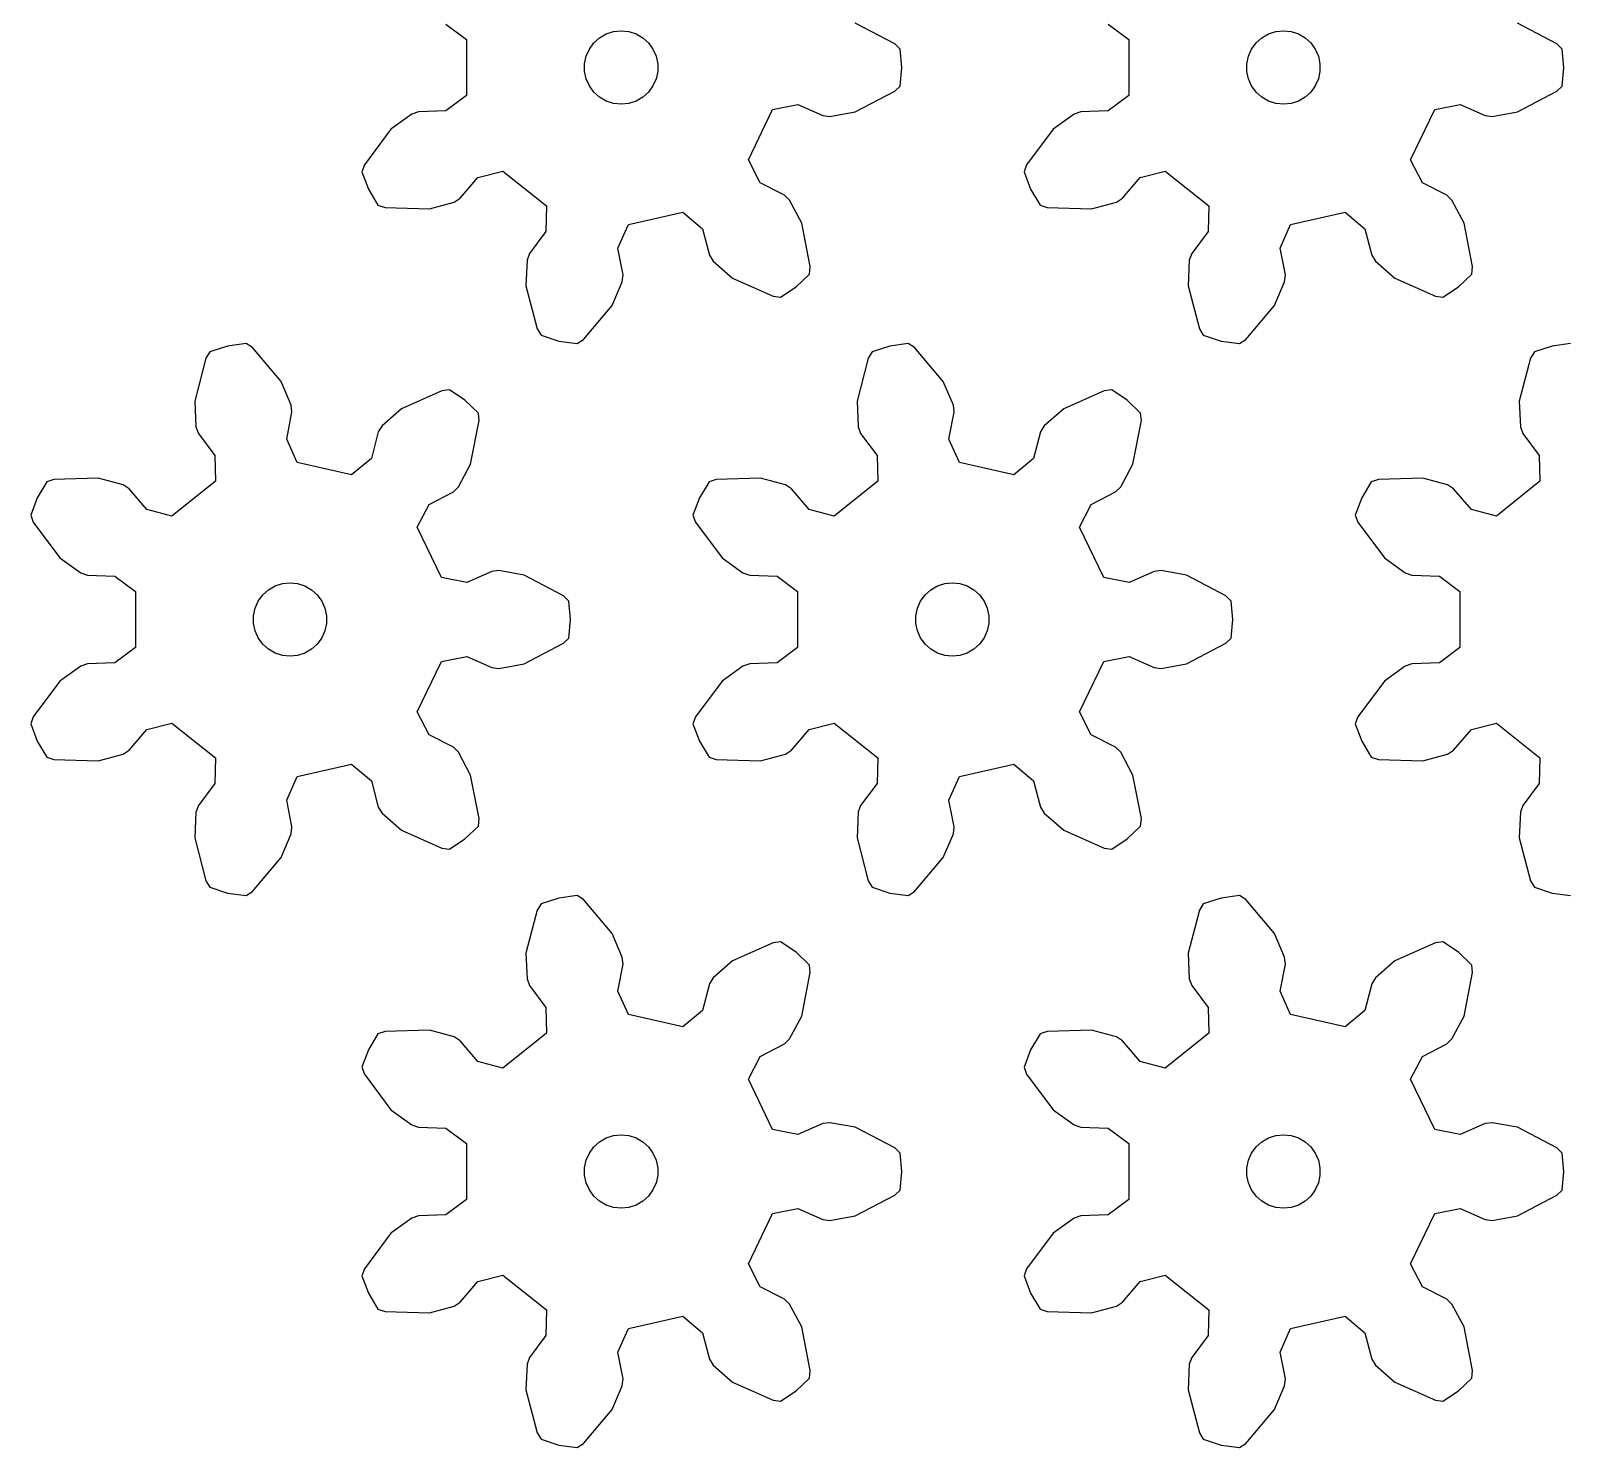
# Model space of a CAD drawing. Extents: x 0 to 211, y 0 to 225.
# Drawn here: x 0 to 62.8, y 112.8 to 170.6 of the extents above; entities that cross this region are included whole.
import ezdxf

# ---------------------------------------------------------------- set-up
doc = ezdxf.new("R2010")
doc.units = 0

msp = doc.modelspace()

# ---------------------------------------------------------------- linework, layer by layer
for p, q in [((16.959, 170.881), (17.8, 170.245)), ((35.289, 170.078), (33.68, 170.914)), ((44.009, 170.881), (44.85, 170.245)), ((62.339, 170.078), (60.731, 170.914)), ((17.8, 170.245), (17.8, 167.968)), ((22.817, 169.857), (23.002, 170.11)), ((23.002, 170.11), (23.235, 170.32)), ((23.235, 170.32), (23.506, 170.477)), ((23.506, 170.477), (23.804, 170.574)), ((23.804, 170.574), (24.116, 170.607)), ((24.116, 170.607), (24.428, 170.574)), ((24.428, 170.574), (24.726, 170.477)), ((24.726, 170.477), (24.998, 170.32)), ((24.998, 170.32), (25.231, 170.11)), ((25.231, 170.11), (25.415, 169.857)), ((44.85, 170.245), (44.85, 167.968)), ((49.868, 169.857), (50.052, 170.11)), ((50.052, 170.11), (50.285, 170.32)), ((50.285, 170.32), (50.557, 170.477)), ((50.557, 170.477), (50.855, 170.574)), ((50.855, 170.574), (51.167, 170.607)), ((51.167, 170.607), (51.478, 170.574)), ((51.478, 170.574), (51.777, 170.477)), ((51.777, 170.477), (52.048, 170.32)), ((52.048, 170.32), (52.281, 170.11)), ((52.281, 170.11), (52.466, 169.857)), ((22.625, 169.263), (22.69, 169.57)), ((22.69, 169.57), (22.817, 169.857)), ((25.415, 169.857), (25.543, 169.57)), ((25.543, 169.57), (25.608, 169.263)), ((35.507, 169.863), (35.289, 170.078)), ((35.575, 169.107), (35.507, 169.863)), ((49.675, 169.263), (49.74, 169.57)), ((49.74, 169.57), (49.868, 169.857)), ((52.466, 169.857), (52.593, 169.57)), ((52.593, 169.57), (52.658, 169.263)), ((62.558, 169.863), (62.339, 170.078)), ((62.626, 169.107), (62.558, 169.863)), ((22.625, 168.95), (22.625, 169.263)), ((22.69, 168.643), (22.625, 168.95)), ((25.608, 168.95), (25.543, 168.643)), ((25.608, 169.263), (25.608, 168.95)), ((35.507, 168.35), (35.575, 169.107)), ((49.675, 168.95), (49.675, 169.263)), ((49.74, 168.643), (49.675, 168.95)), ((52.658, 168.95), (52.593, 168.643)), ((52.658, 169.263), (52.658, 168.95)), ((62.558, 168.35), (62.626, 169.107)), ((22.817, 168.357), (22.69, 168.643)), ((23.002, 168.103), (22.817, 168.357)), ((25.415, 168.357), (25.231, 168.103)), ((25.543, 168.643), (25.415, 168.357)), ((35.289, 168.135), (35.507, 168.35)), ((49.868, 168.357), (49.74, 168.643)), ((50.052, 168.103), (49.868, 168.357)), ((52.466, 168.357), (52.281, 168.103)), ((52.593, 168.643), (52.466, 168.357)), ((62.339, 168.135), (62.558, 168.35)), ((17.8, 167.968), (16.959, 167.332)), ((23.235, 167.893), (23.002, 168.103)), ((23.506, 167.736), (23.235, 167.893)), ((23.804, 167.639), (23.506, 167.736)), ((24.116, 167.607), (23.804, 167.639)), ((24.428, 167.639), (24.116, 167.607)), ((24.726, 167.736), (24.428, 167.639)), ((24.998, 167.893), (24.726, 167.736)), ((25.231, 168.103), (24.998, 167.893)), ((30.301, 167.392), (31.335, 167.6)), ((31.335, 167.6), (32.356, 167.146)), ((33.68, 167.299), (35.289, 168.135)), ((44.85, 167.968), (44.009, 167.332)), ((50.285, 167.893), (50.052, 168.103)), ((50.557, 167.736), (50.285, 167.893)), ((50.855, 167.639), (50.557, 167.736)), ((51.167, 167.607), (50.855, 167.639)), ((51.478, 167.639), (51.167, 167.607)), ((51.777, 167.736), (51.478, 167.639)), ((52.048, 167.893), (51.777, 167.736)), ((52.281, 168.103), (52.048, 167.893)), ((57.351, 167.392), (58.385, 167.6)), ((58.385, 167.6), (59.406, 167.146)), ((60.731, 167.299), (62.339, 168.135)), ((15.566, 167.204), (14.715, 166.585)), ((15.842, 167.298), (15.566, 167.204)), ((16.959, 167.332), (15.842, 167.298)), ((29.313, 165.34), (30.301, 167.392)), ((32.356, 167.146), (32.645, 167.111)), ((32.645, 167.111), (33.68, 167.299)), ((42.616, 167.204), (41.765, 166.585)), ((42.892, 167.298), (42.616, 167.204)), ((44.009, 167.332), (42.892, 167.298)), ((56.363, 165.34), (57.351, 167.392)), ((59.406, 167.146), (59.696, 167.111)), ((59.696, 167.111), (60.731, 167.299)), ((14.715, 166.585), (13.629, 165.134)), ((41.765, 166.585), (40.679, 165.134)), ((13.629, 165.134), (13.525, 164.846)), ((29.795, 164.403), (29.313, 165.34)), ((40.679, 165.134), (40.575, 164.846)), ((56.845, 164.403), (56.363, 165.34)), ((13.525, 164.846), (13.792, 164.135)), ((17.543, 163.765), (18.267, 164.617)), ((18.267, 164.617), (19.288, 164.878)), ((19.288, 164.878), (21.068, 163.459)), ((40.575, 164.846), (40.842, 164.135)), ((44.594, 163.765), (45.317, 164.617)), ((45.317, 164.617), (46.338, 164.878)), ((46.338, 164.878), (48.119, 163.459)), ((13.792, 164.135), (14.181, 163.483)), ((30.787, 163.887), (29.795, 164.403)), ((30.994, 163.683), (30.787, 163.887)), ((40.842, 164.135), (41.232, 163.483)), ((57.837, 163.887), (56.845, 164.403)), ((58.045, 163.683), (57.837, 163.887)), ((14.181, 163.483), (14.472, 163.384)), ((14.472, 163.384), (16.283, 163.329)), ((16.283, 163.329), (17.298, 163.608)), ((17.298, 163.608), (17.543, 163.765)), ((21.068, 163.459), (21.041, 162.405)), ((24.412, 162.695), (26.632, 163.202)), ((26.632, 163.202), (27.439, 162.524)), ((31.492, 162.756), (30.994, 163.683)), ((41.232, 163.483), (41.522, 163.384)), ((41.522, 163.384), (43.334, 163.329)), ((43.334, 163.329), (44.348, 163.608)), ((44.348, 163.608), (44.594, 163.765)), ((48.119, 163.459), (48.091, 162.405)), ((51.462, 162.695), (53.682, 163.202)), ((53.682, 163.202), (54.489, 162.524)), ((58.543, 162.756), (58.045, 163.683)), ((23.979, 161.734), (24.412, 162.695)), ((31.842, 160.977), (31.492, 162.756)), ((51.029, 161.734), (51.462, 162.695)), ((58.892, 160.977), (58.543, 162.756)), ((21.041, 162.405), (20.371, 161.51)), ((27.439, 162.524), (27.721, 161.442)), ((48.091, 162.405), (47.421, 161.51)), ((54.489, 162.524), (54.771, 161.442)), ((20.371, 161.51), (20.273, 161.235)), ((24.195, 160.637), (23.979, 161.734)), ((27.721, 161.442), (27.874, 161.194)), ((47.421, 161.51), (47.323, 161.235)), ((51.245, 160.637), (51.029, 161.734)), ((54.771, 161.442), (54.924, 161.194)), ((20.273, 161.235), (20.226, 160.184)), ((27.874, 161.194), (28.666, 160.502)), ((31.261, 160.148), (31.81, 160.672)), ((31.81, 160.672), (31.842, 160.977)), ((47.323, 161.235), (47.276, 160.184)), ((54.924, 161.194), (55.717, 160.502)), ((58.311, 160.148), (58.86, 160.672)), ((58.86, 160.672), (58.892, 160.977)), ((20.226, 160.184), (20.683, 158.43)), ((23.75, 159.38), (24.164, 160.347)), ((24.164, 160.347), (24.195, 160.637)), ((28.666, 160.502), (30.323, 159.766)), ((30.627, 159.729), (31.261, 160.148)), ((47.276, 160.184), (47.733, 158.43)), ((50.8, 159.38), (51.214, 160.347)), ((51.214, 160.347), (51.245, 160.637)), ((55.717, 160.502), (57.373, 159.766)), ((57.678, 159.729), (58.311, 160.148)), ((30.323, 159.766), (30.627, 159.729)), ((57.373, 159.766), (57.678, 159.729)), ((22.577, 157.998), (23.75, 159.38)), ((49.628, 157.998), (50.8, 159.38)), ((20.683, 158.43), (20.844, 158.169)), ((20.844, 158.169), (21.566, 157.935)), ((47.733, 158.43), (47.895, 158.169)), ((47.895, 158.169), (48.617, 157.935)), ((8.041, 157.731), (7.319, 157.496)), ((8.794, 157.833), (8.041, 157.731)), ((9.052, 157.668), (8.794, 157.833)), ((10.225, 156.286), (9.052, 157.668)), ((21.566, 157.935), (22.319, 157.833)), ((22.319, 157.833), (22.577, 157.998)), ((35.092, 157.731), (34.369, 157.496)), ((35.844, 157.833), (35.092, 157.731)), ((36.103, 157.668), (35.844, 157.833)), ((37.275, 156.286), (36.103, 157.668)), ((48.617, 157.935), (49.369, 157.833)), ((49.369, 157.833), (49.628, 157.998)), ((62.142, 157.731), (61.42, 157.496)), ((62.894, 157.833), (62.142, 157.731)), ((7.158, 157.235), (6.701, 155.481)), ((7.319, 157.496), (7.158, 157.235)), ((34.208, 157.235), (33.751, 155.481)), ((34.369, 157.496), (34.208, 157.235)), ((61.258, 157.235), (60.802, 155.481)), ((61.42, 157.496), (61.258, 157.235)), ((10.639, 155.318), (10.225, 156.286)), ((37.689, 155.318), (37.275, 156.286)), ((16.798, 155.9), (15.141, 155.163)), ((17.102, 155.937), (16.798, 155.9)), ((17.736, 155.518), (17.102, 155.937)), ((43.848, 155.9), (42.192, 155.163)), ((44.152, 155.937), (43.848, 155.9)), ((44.786, 155.518), (44.152, 155.937)), ((6.701, 155.481), (6.748, 154.43)), ((10.454, 153.932), (10.669, 155.029)), ((10.669, 155.029), (10.639, 155.318)), ((15.141, 155.163), (14.349, 154.472)), ((18.285, 154.993), (17.736, 155.518)), ((33.751, 155.481), (33.798, 154.43)), ((37.504, 153.932), (37.72, 155.029)), ((37.72, 155.029), (37.689, 155.318)), ((42.192, 155.163), (41.399, 154.472)), ((45.335, 154.993), (44.786, 155.518)), ((60.802, 155.481), (60.848, 154.43)), ((6.748, 154.43), (6.846, 154.156)), ((14.349, 154.472), (14.195, 154.224)), ((17.967, 152.91), (18.317, 154.688)), ((18.317, 154.688), (18.285, 154.993)), ((33.798, 154.43), (33.896, 154.156)), ((41.399, 154.472), (41.246, 154.224)), ((45.018, 152.91), (45.367, 154.688)), ((45.367, 154.688), (45.335, 154.993)), ((60.848, 154.43), (60.946, 154.156)), ((6.846, 154.156), (7.516, 153.261)), ((10.887, 152.97), (10.454, 153.932)), ((14.195, 154.224), (13.914, 153.142)), ((33.896, 154.156), (34.566, 153.261)), ((37.937, 152.97), (37.504, 153.932)), ((41.246, 154.224), (40.964, 153.142)), ((60.946, 154.156), (61.617, 153.261)), ((7.516, 153.261), (7.543, 152.207)), ((13.914, 153.142), (13.107, 152.464)), ((34.566, 153.261), (34.594, 152.207)), ((40.964, 153.142), (40.157, 152.464)), ((61.617, 153.261), (61.644, 152.207)), ((13.107, 152.464), (10.887, 152.97)), ((17.469, 151.983), (17.967, 152.91)), ((40.157, 152.464), (37.937, 152.97)), ((44.519, 151.983), (45.018, 152.91)), ((0.656, 152.183), (0.267, 151.531)), ((0.946, 152.282), (0.656, 152.183)), ((2.758, 152.337), (0.946, 152.282)), ((3.773, 152.058), (2.758, 152.337)), ((4.018, 151.901), (3.773, 152.058)), ((4.741, 151.048), (4.018, 151.901)), ((7.543, 152.207), (5.763, 150.787)), ((17.262, 151.779), (17.469, 151.983)), ((27.707, 152.183), (27.317, 151.531)), ((27.997, 152.282), (27.707, 152.183)), ((29.809, 152.337), (27.997, 152.282)), ((30.823, 152.058), (29.809, 152.337)), ((31.069, 151.901), (30.823, 152.058)), ((31.792, 151.048), (31.069, 151.901)), ((34.594, 152.207), (32.813, 150.787)), ((44.312, 151.779), (44.519, 151.983)), ((54.757, 152.183), (54.367, 151.531)), ((55.047, 152.282), (54.757, 152.183)), ((56.859, 152.337), (55.047, 152.282)), ((57.873, 152.058), (56.859, 152.337)), ((58.119, 151.901), (57.873, 152.058)), ((58.842, 151.048), (58.119, 151.901)), ((61.644, 152.207), (59.864, 150.787)), ((0.267, 151.531), (0, 150.82)), ((15.788, 150.325), (16.27, 151.263)), ((16.27, 151.263), (17.262, 151.779)), ((27.317, 151.531), (27.05, 150.82)), ((42.838, 150.325), (43.32, 151.263)), ((43.32, 151.263), (44.312, 151.779)), ((54.367, 151.531), (54.101, 150.82)), ((0, 150.82), (0.103, 150.531)), ((5.763, 150.787), (4.741, 151.048)), ((27.05, 150.82), (27.154, 150.531)), ((32.813, 150.787), (31.792, 151.048)), ((54.101, 150.82), (54.204, 150.531)), ((59.864, 150.787), (58.842, 151.048)), ((0.103, 150.531), (1.19, 149.081)), ((16.776, 148.274), (15.788, 150.325)), ((27.154, 150.531), (28.24, 149.081)), ((43.826, 148.274), (42.838, 150.325)), ((54.204, 150.531), (55.291, 149.081)), ((1.19, 149.081), (2.041, 148.462)), ((28.24, 149.081), (29.091, 148.462)), ((55.291, 149.081), (56.141, 148.462)), ((2.041, 148.462), (2.317, 148.367)), ((2.317, 148.367), (3.434, 148.334)), ((3.434, 148.334), (4.275, 147.698)), ((17.809, 148.066), (16.776, 148.274)), ((18.831, 148.52), (17.809, 148.066)), ((19.12, 148.555), (18.831, 148.52)), ((20.155, 148.366), (19.12, 148.555)), ((21.764, 147.531), (20.155, 148.366)), ((29.091, 148.462), (29.367, 148.367)), ((29.367, 148.367), (30.484, 148.334)), ((30.484, 148.334), (31.325, 147.698)), ((44.86, 148.066), (43.826, 148.274)), ((45.881, 148.52), (44.86, 148.066)), ((46.171, 148.555), (45.881, 148.52)), ((47.206, 148.366), (46.171, 148.555)), ((48.814, 147.531), (47.206, 148.366)), ((56.141, 148.462), (56.417, 148.367)), ((56.417, 148.367), (57.535, 148.334)), ((57.535, 148.334), (58.376, 147.698)), ((4.275, 147.698), (4.275, 145.421)), ((9.292, 147.309), (9.476, 147.563)), ((9.476, 147.563), (9.709, 147.773)), ((9.709, 147.773), (9.981, 147.929)), ((9.981, 147.929), (10.279, 148.026)), ((10.279, 148.026), (10.591, 148.059)), ((10.591, 148.059), (10.903, 148.026)), ((10.903, 148.026), (11.201, 147.929)), ((11.201, 147.929), (11.473, 147.773)), ((11.473, 147.773), (11.706, 147.563)), ((11.706, 147.563), (11.89, 147.309)), ((21.982, 147.315), (21.764, 147.531)), ((31.325, 147.698), (31.325, 145.421)), ((36.342, 147.309), (36.527, 147.563)), ((36.527, 147.563), (36.76, 147.773)), ((36.76, 147.773), (37.031, 147.929)), ((37.031, 147.929), (37.33, 148.026)), ((37.33, 148.026), (37.641, 148.059)), ((37.641, 148.059), (37.953, 148.026)), ((37.953, 148.026), (38.252, 147.929)), ((38.252, 147.929), (38.523, 147.773)), ((38.523, 147.773), (38.756, 147.563)), ((38.756, 147.563), (38.94, 147.309)), ((49.033, 147.315), (48.814, 147.531)), ((58.376, 147.698), (58.376, 145.421)), ((9.099, 146.716), (9.165, 147.023)), ((9.165, 147.023), (9.292, 147.309)), ((11.89, 147.309), (12.018, 147.023)), ((12.018, 147.023), (12.083, 146.716)), ((22.05, 146.559), (21.982, 147.315)), ((36.15, 146.716), (36.215, 147.023)), ((36.215, 147.023), (36.342, 147.309)), ((38.94, 147.309), (39.068, 147.023)), ((39.068, 147.023), (39.133, 146.716)), ((49.101, 146.559), (49.033, 147.315)), ((9.099, 146.402), (9.099, 146.716)), ((9.165, 146.096), (9.099, 146.402)), ((12.083, 146.402), (12.018, 146.096)), ((12.083, 146.716), (12.083, 146.402)), ((21.982, 145.803), (22.05, 146.559)), ((36.15, 146.402), (36.15, 146.716)), ((36.215, 146.096), (36.15, 146.402)), ((39.133, 146.402), (39.068, 146.096)), ((39.133, 146.716), (39.133, 146.402)), ((49.033, 145.803), (49.101, 146.559)), ((9.292, 145.809), (9.165, 146.096)), ((9.476, 145.555), (9.292, 145.809)), ((11.89, 145.809), (11.706, 145.555)), ((12.018, 146.096), (11.89, 145.809)), ((21.764, 145.587), (21.982, 145.803)), ((36.342, 145.809), (36.215, 146.096)), ((36.527, 145.555), (36.342, 145.809)), ((38.94, 145.809), (38.756, 145.555)), ((39.068, 146.096), (38.94, 145.809)), ((48.814, 145.587), (49.033, 145.803)), ((4.275, 145.421), (3.434, 144.785)), ((9.709, 145.346), (9.476, 145.555)), ((9.981, 145.189), (9.709, 145.346)), ((10.279, 145.092), (9.981, 145.189)), ((10.591, 145.059), (10.279, 145.092)), ((10.903, 145.092), (10.591, 145.059)), ((11.201, 145.189), (10.903, 145.092)), ((11.473, 145.346), (11.201, 145.189)), ((11.706, 145.555), (11.473, 145.346)), ((16.776, 144.844), (17.809, 145.052)), ((17.809, 145.052), (18.831, 144.598)), ((20.155, 144.752), (21.764, 145.587)), ((31.325, 145.421), (30.484, 144.785)), ((36.76, 145.346), (36.527, 145.555)), ((37.031, 145.189), (36.76, 145.346)), ((37.33, 145.092), (37.031, 145.189)), ((37.641, 145.059), (37.33, 145.092)), ((37.953, 145.092), (37.641, 145.059)), ((38.252, 145.189), (37.953, 145.092)), ((38.523, 145.346), (38.252, 145.189)), ((38.756, 145.555), (38.523, 145.346)), ((43.826, 144.844), (44.86, 145.052)), ((44.86, 145.052), (45.881, 144.598)), ((47.206, 144.752), (48.814, 145.587)), ((58.376, 145.421), (57.535, 144.785)), ((2.041, 144.656), (1.19, 144.038)), ((2.317, 144.751), (2.041, 144.656)), ((3.434, 144.785), (2.317, 144.751)), ((15.788, 142.793), (16.776, 144.844)), ((18.831, 144.598), (19.12, 144.564)), ((19.12, 144.564), (20.155, 144.752)), ((29.091, 144.656), (28.24, 144.038)), ((29.367, 144.751), (29.091, 144.656)), ((30.484, 144.785), (29.367, 144.751)), ((42.838, 142.793), (43.826, 144.844)), ((45.881, 144.598), (46.171, 144.564)), ((46.171, 144.564), (47.206, 144.752)), ((56.141, 144.656), (55.291, 144.038)), ((56.417, 144.751), (56.141, 144.656)), ((57.535, 144.785), (56.417, 144.751)), ((1.19, 144.038), (0.103, 142.587)), ((28.24, 144.038), (27.154, 142.587)), ((55.291, 144.038), (54.204, 142.587)), ((0.103, 142.587), (0, 142.298)), ((16.27, 141.855), (15.788, 142.793)), ((27.154, 142.587), (27.05, 142.298)), ((43.32, 141.855), (42.838, 142.793)), ((54.204, 142.587), (54.101, 142.298)), ((0, 142.298), (0.267, 141.587)), ((4.018, 141.217), (4.741, 142.07)), ((4.741, 142.07), (5.763, 142.331)), ((5.763, 142.331), (7.543, 140.911)), ((17.262, 141.34), (16.27, 141.855)), ((27.05, 142.298), (27.317, 141.587)), ((31.069, 141.217), (31.792, 142.07)), ((31.792, 142.07), (32.813, 142.331)), ((32.813, 142.331), (34.594, 140.911)), ((44.312, 141.34), (43.32, 141.855)), ((54.101, 142.298), (54.367, 141.587)), ((58.119, 141.217), (58.842, 142.07)), ((58.842, 142.07), (59.864, 142.331)), ((59.864, 142.331), (61.644, 140.911)), ((0.267, 141.587), (0.656, 140.935)), ((3.773, 141.06), (4.018, 141.217)), ((17.469, 141.135), (17.262, 141.34)), ((27.317, 141.587), (27.707, 140.935)), ((30.823, 141.06), (31.069, 141.217)), ((44.519, 141.135), (44.312, 141.34)), ((54.367, 141.587), (54.757, 140.935)), ((57.873, 141.06), (58.119, 141.217)), ((0.656, 140.935), (0.946, 140.836)), ((0.946, 140.836), (2.758, 140.781)), ((2.758, 140.781), (3.773, 141.06)), ((7.543, 140.911), (7.516, 139.857)), ((10.887, 140.148), (13.107, 140.655)), ((13.107, 140.655), (13.914, 139.976)), ((17.967, 140.208), (17.469, 141.135)), ((27.707, 140.935), (27.997, 140.836)), ((27.997, 140.836), (29.809, 140.781)), ((29.809, 140.781), (30.823, 141.06)), ((34.594, 140.911), (34.566, 139.857)), ((37.937, 140.148), (40.157, 140.655)), ((40.157, 140.655), (40.964, 139.976)), ((45.018, 140.208), (44.519, 141.135)), ((54.757, 140.935), (55.047, 140.836)), ((55.047, 140.836), (56.859, 140.781)), ((56.859, 140.781), (57.873, 141.06)), ((61.644, 140.911), (61.617, 139.857)), ((10.454, 139.187), (10.887, 140.148)), ((13.914, 139.976), (14.195, 138.894)), ((18.317, 138.43), (17.967, 140.208)), ((37.504, 139.187), (37.937, 140.148)), ((40.964, 139.976), (41.246, 138.894)), ((45.367, 138.43), (45.018, 140.208)), ((7.516, 139.857), (6.846, 138.962)), ((34.566, 139.857), (33.896, 138.962)), ((61.617, 139.857), (60.946, 138.962)), ((6.846, 138.962), (6.748, 138.688)), ((10.669, 138.09), (10.454, 139.187)), ((14.195, 138.894), (14.349, 138.647)), ((33.896, 138.962), (33.798, 138.688)), ((37.72, 138.09), (37.504, 139.187)), ((41.246, 138.894), (41.399, 138.647)), ((60.946, 138.962), (60.848, 138.688)), ((6.748, 138.688), (6.701, 137.637)), ((10.639, 137.8), (10.669, 138.09)), ((14.349, 138.647), (15.141, 137.955)), ((17.736, 137.6), (18.285, 138.125)), ((18.285, 138.125), (18.317, 138.43)), ((33.798, 138.688), (33.751, 137.637)), ((37.689, 137.8), (37.72, 138.09)), ((41.399, 138.647), (42.192, 137.955)), ((44.786, 137.6), (45.335, 138.125)), ((45.335, 138.125), (45.367, 138.43)), ((60.848, 138.688), (60.802, 137.637)), ((6.701, 137.637), (7.158, 135.883)), ((10.225, 136.833), (10.639, 137.8)), ((15.141, 137.955), (16.798, 137.218)), ((17.102, 137.182), (17.736, 137.6)), ((33.751, 137.637), (34.208, 135.883)), ((37.275, 136.833), (37.689, 137.8)), ((42.192, 137.955), (43.848, 137.218)), ((44.152, 137.182), (44.786, 137.6)), ((60.802, 137.637), (61.258, 135.883)), ((9.052, 135.45), (10.225, 136.833)), ((16.798, 137.218), (17.102, 137.182)), ((36.103, 135.45), (37.275, 136.833)), ((43.848, 137.218), (44.152, 137.182)), ((7.158, 135.883), (7.319, 135.622)), ((7.319, 135.622), (8.041, 135.387)), ((34.208, 135.883), (34.369, 135.622)), ((34.369, 135.622), (35.092, 135.387)), ((61.258, 135.883), (61.42, 135.622)), ((61.42, 135.622), (62.142, 135.387)), ((8.041, 135.387), (8.794, 135.285)), ((8.794, 135.285), (9.052, 135.45)), ((20.844, 134.949), (20.683, 134.688)), ((21.566, 135.183), (20.844, 134.949)), ((22.319, 135.285), (21.566, 135.183)), ((22.577, 135.12), (22.319, 135.285)), ((23.75, 133.738), (22.577, 135.12)), ((35.092, 135.387), (35.844, 135.285)), ((35.844, 135.285), (36.103, 135.45)), ((47.895, 134.949), (47.733, 134.688)), ((48.617, 135.183), (47.895, 134.949)), ((49.369, 135.285), (48.617, 135.183)), ((49.628, 135.12), (49.369, 135.285)), ((50.8, 133.738), (49.628, 135.12)), ((62.142, 135.387), (62.894, 135.285)), ((20.683, 134.688), (20.226, 132.934)), ((47.733, 134.688), (47.276, 132.934)), ((24.164, 132.771), (23.75, 133.738)), ((51.214, 132.771), (50.8, 133.738)), ((30.323, 133.352), (28.666, 132.616)), ((30.627, 133.389), (30.323, 133.352)), ((31.261, 132.971), (30.627, 133.389)), ((57.373, 133.352), (55.717, 132.616)), ((57.678, 133.389), (57.373, 133.352)), ((58.311, 132.971), (57.678, 133.389)), ((20.226, 132.934), (20.273, 131.883)), ((23.979, 131.384), (24.195, 132.481)), ((24.195, 132.481), (24.164, 132.771)), ((28.666, 132.616), (27.874, 131.924)), ((31.81, 132.446), (31.261, 132.971)), ((31.842, 132.141), (31.81, 132.446)), ((47.276, 132.934), (47.323, 131.883)), ((51.029, 131.384), (51.245, 132.481)), ((51.245, 132.481), (51.214, 132.771)), ((55.717, 132.616), (54.924, 131.924)), ((58.86, 132.446), (58.311, 132.971)), ((58.892, 132.141), (58.86, 132.446)), ((20.273, 131.883), (20.371, 131.608)), ((27.874, 131.924), (27.721, 131.676)), ((31.492, 130.362), (31.842, 132.141)), ((47.323, 131.883), (47.421, 131.608)), ((54.924, 131.924), (54.771, 131.676)), ((58.543, 130.362), (58.892, 132.141)), ((20.371, 131.608), (21.041, 130.714)), ((24.412, 130.423), (23.979, 131.384)), ((27.721, 131.676), (27.439, 130.594)), ((47.421, 131.608), (48.091, 130.714)), ((51.462, 130.423), (51.029, 131.384)), ((54.771, 131.676), (54.489, 130.594)), ((21.041, 130.714), (21.068, 129.66)), ((27.439, 130.594), (26.632, 129.916)), ((48.091, 130.714), (48.119, 129.66)), ((54.489, 130.594), (53.682, 129.916)), ((26.632, 129.916), (24.412, 130.423)), ((30.994, 129.436), (31.492, 130.362)), ((53.682, 129.916), (51.462, 130.423)), ((58.045, 129.436), (58.543, 130.362)), ((14.181, 129.635), (13.792, 128.983)), ((14.472, 129.735), (14.181, 129.635)), ((16.283, 129.79), (14.472, 129.735)), ((17.298, 129.51), (16.283, 129.79)), ((17.543, 129.353), (17.298, 129.51)), ((18.267, 128.501), (17.543, 129.353)), ((21.068, 129.66), (19.288, 128.24)), ((30.787, 129.231), (30.994, 129.436)), ((41.232, 129.635), (40.842, 128.983)), ((41.522, 129.735), (41.232, 129.635)), ((43.334, 129.79), (41.522, 129.735)), ((44.348, 129.51), (43.334, 129.79)), ((44.594, 129.353), (44.348, 129.51)), ((45.317, 128.501), (44.594, 129.353)), ((48.119, 129.66), (46.338, 128.24)), ((57.837, 129.231), (58.045, 129.436)), ((13.792, 128.983), (13.525, 128.273)), ((29.313, 127.778), (29.795, 128.716)), ((29.795, 128.716), (30.787, 129.231)), ((40.842, 128.983), (40.575, 128.273)), ((56.363, 127.778), (56.845, 128.716)), ((56.845, 128.716), (57.837, 129.231)), ((13.525, 128.273), (13.629, 127.984)), ((19.288, 128.24), (18.267, 128.501)), ((40.575, 128.273), (40.679, 127.984)), ((46.338, 128.24), (45.317, 128.501)), ((13.629, 127.984), (14.715, 126.533)), ((30.301, 125.726), (29.313, 127.778)), ((40.679, 127.984), (41.765, 126.533)), ((57.351, 125.726), (56.363, 127.778)), ((14.715, 126.533), (15.566, 125.914)), ((41.765, 126.533), (42.616, 125.914)), ((15.566, 125.914), (15.842, 125.82)), ((15.842, 125.82), (16.959, 125.786)), ((16.959, 125.786), (17.8, 125.15)), ((31.335, 125.518), (30.301, 125.726)), ((32.356, 125.972), (31.335, 125.518)), ((32.645, 126.007), (32.356, 125.972)), ((33.68, 125.819), (32.645, 126.007)), ((35.289, 124.983), (33.68, 125.819)), ((42.616, 125.914), (42.892, 125.82)), ((42.892, 125.82), (44.009, 125.786)), ((44.009, 125.786), (44.85, 125.15)), ((58.385, 125.518), (57.351, 125.726)), ((59.406, 125.972), (58.385, 125.518)), ((59.696, 126.007), (59.406, 125.972)), ((60.731, 125.819), (59.696, 126.007)), ((62.339, 124.983), (60.731, 125.819)), ((17.8, 125.15), (17.8, 122.873)), ((22.817, 124.762), (23.002, 125.015)), ((23.002, 125.015), (23.235, 125.225)), ((23.235, 125.225), (23.506, 125.382)), ((23.506, 125.382), (23.804, 125.479)), ((23.804, 125.479), (24.116, 125.512)), ((24.116, 125.512), (24.428, 125.479)), ((24.428, 125.479), (24.726, 125.382)), ((24.726, 125.382), (24.998, 125.225)), ((24.998, 125.225), (25.231, 125.015)), ((25.231, 125.015), (25.415, 124.762)), ((35.507, 124.768), (35.289, 124.983)), ((44.85, 125.15), (44.85, 122.873)), ((49.868, 124.762), (50.052, 125.015)), ((50.052, 125.015), (50.285, 125.225)), ((50.285, 125.225), (50.557, 125.382)), ((50.557, 125.382), (50.855, 125.479)), ((50.855, 125.479), (51.167, 125.512)), ((51.167, 125.512), (51.478, 125.479)), ((51.478, 125.479), (51.777, 125.382)), ((51.777, 125.382), (52.048, 125.225)), ((52.048, 125.225), (52.281, 125.015)), ((52.281, 125.015), (52.466, 124.762)), ((62.558, 124.768), (62.339, 124.983)), ((22.625, 124.168), (22.69, 124.475)), ((22.69, 124.475), (22.817, 124.762)), ((25.415, 124.762), (25.543, 124.475)), ((25.543, 124.475), (25.608, 124.168)), ((35.575, 124.012), (35.507, 124.768)), ((49.675, 124.168), (49.74, 124.475)), ((49.74, 124.475), (49.868, 124.762)), ((52.466, 124.762), (52.593, 124.475)), ((52.593, 124.475), (52.658, 124.168)), ((62.626, 124.012), (62.558, 124.768)), ((22.625, 123.855), (22.625, 124.168)), ((22.69, 123.548), (22.625, 123.855)), ((25.608, 123.855), (25.543, 123.548)), ((25.608, 124.168), (25.608, 123.855)), ((35.507, 123.255), (35.575, 124.012)), ((49.675, 123.855), (49.675, 124.168)), ((49.74, 123.548), (49.675, 123.855)), ((52.658, 123.855), (52.593, 123.548)), ((52.658, 124.168), (52.658, 123.855)), ((62.558, 123.255), (62.626, 124.012)), ((22.817, 123.262), (22.69, 123.548)), ((23.002, 123.008), (22.817, 123.262)), ((25.415, 123.262), (25.231, 123.008)), ((25.543, 123.548), (25.415, 123.262)), ((33.68, 122.204), (35.289, 123.04)), ((35.289, 123.04), (35.507, 123.255)), ((49.868, 123.262), (49.74, 123.548)), ((50.052, 123.008), (49.868, 123.262)), ((52.466, 123.262), (52.281, 123.008)), ((52.593, 123.548), (52.466, 123.262)), ((60.731, 122.204), (62.339, 123.04)), ((62.339, 123.04), (62.558, 123.255)), ((17.8, 122.873), (16.959, 122.237)), ((23.235, 122.798), (23.002, 123.008)), ((23.506, 122.641), (23.235, 122.798)), ((23.804, 122.544), (23.506, 122.641)), ((24.116, 122.512), (23.804, 122.544)), ((24.428, 122.544), (24.116, 122.512)), ((24.726, 122.641), (24.428, 122.544)), ((24.998, 122.798), (24.726, 122.641)), ((25.231, 123.008), (24.998, 122.798)), ((30.301, 122.297), (31.335, 122.505)), ((31.335, 122.505), (32.356, 122.051)), ((44.85, 122.873), (44.009, 122.237)), ((50.285, 122.798), (50.052, 123.008)), ((50.557, 122.641), (50.285, 122.798)), ((50.855, 122.544), (50.557, 122.641)), ((51.167, 122.512), (50.855, 122.544)), ((51.478, 122.544), (51.167, 122.512)), ((51.777, 122.641), (51.478, 122.544)), ((52.048, 122.798), (51.777, 122.641)), ((52.281, 123.008), (52.048, 122.798)), ((57.351, 122.297), (58.385, 122.505)), ((58.385, 122.505), (59.406, 122.051)), ((15.566, 122.109), (14.715, 121.49)), ((15.842, 122.203), (15.566, 122.109)), ((16.959, 122.237), (15.842, 122.203)), ((29.313, 120.245), (30.301, 122.297)), ((32.356, 122.051), (32.645, 122.016)), ((32.645, 122.016), (33.68, 122.204)), ((42.616, 122.109), (41.765, 121.49)), ((42.892, 122.203), (42.616, 122.109)), ((44.009, 122.237), (42.892, 122.203)), ((56.363, 120.245), (57.351, 122.297)), ((59.406, 122.051), (59.696, 122.016)), ((59.696, 122.016), (60.731, 122.204)), ((14.715, 121.49), (13.629, 120.039)), ((41.765, 121.49), (40.679, 120.039)), ((13.629, 120.039), (13.525, 119.751)), ((29.795, 119.307), (29.313, 120.245)), ((40.679, 120.039), (40.575, 119.751)), ((56.845, 119.307), (56.363, 120.245)), ((13.525, 119.751), (13.792, 119.04)), ((17.543, 118.67), (18.267, 119.522)), ((18.267, 119.522), (19.288, 119.783)), ((19.288, 119.783), (21.068, 118.363)), ((30.787, 118.792), (29.795, 119.307)), ((40.575, 119.751), (40.842, 119.04)), ((44.594, 118.67), (45.317, 119.522)), ((45.317, 119.522), (46.338, 119.783)), ((46.338, 119.783), (48.119, 118.363)), ((57.837, 118.792), (56.845, 119.307)), ((13.792, 119.04), (14.181, 118.388)), ((17.298, 118.513), (17.543, 118.67)), ((30.994, 118.587), (30.787, 118.792)), ((40.842, 119.04), (41.232, 118.388)), ((44.348, 118.513), (44.594, 118.67)), ((58.045, 118.587), (57.837, 118.792)), ((14.181, 118.388), (14.472, 118.289)), ((14.472, 118.289), (16.283, 118.233)), ((16.283, 118.233), (17.298, 118.513)), ((21.068, 118.363), (21.041, 117.309)), ((24.412, 117.6), (26.632, 118.107)), ((26.632, 118.107), (27.439, 117.429)), ((31.492, 117.661), (30.994, 118.587)), ((41.232, 118.388), (41.522, 118.289)), ((41.522, 118.289), (43.334, 118.233)), ((43.334, 118.233), (44.348, 118.513)), ((48.119, 118.363), (48.091, 117.309)), ((51.462, 117.6), (53.682, 118.107)), ((53.682, 118.107), (54.489, 117.429)), ((58.543, 117.661), (58.045, 118.587)), ((23.979, 116.639), (24.412, 117.6)), ((27.439, 117.429), (27.721, 116.347)), ((31.842, 115.882), (31.492, 117.661)), ((51.029, 116.639), (51.462, 117.6)), ((54.489, 117.429), (54.771, 116.347)), ((58.892, 115.882), (58.543, 117.661)), ((21.041, 117.309), (20.371, 116.415)), ((48.091, 117.309), (47.421, 116.415)), ((20.273, 116.14), (20.226, 115.089)), ((20.371, 116.415), (20.273, 116.14)), ((24.195, 115.542), (23.979, 116.639)), ((27.721, 116.347), (27.874, 116.099)), ((47.323, 116.14), (47.276, 115.089)), ((47.421, 116.415), (47.323, 116.14)), ((51.245, 115.542), (51.029, 116.639)), ((54.771, 116.347), (54.924, 116.099)), ((24.164, 115.252), (24.195, 115.542)), ((27.874, 116.099), (28.666, 115.407)), ((31.261, 115.052), (31.81, 115.577)), ((31.81, 115.577), (31.842, 115.882)), ((51.214, 115.252), (51.245, 115.542)), ((54.924, 116.099), (55.717, 115.407)), ((58.311, 115.052), (58.86, 115.577)), ((58.86, 115.577), (58.892, 115.882)), ((20.226, 115.089), (20.683, 113.335)), ((23.75, 114.285), (24.164, 115.252)), ((28.666, 115.407), (30.323, 114.671)), ((30.627, 114.634), (31.261, 115.052)), ((47.276, 115.089), (47.733, 113.335)), ((50.8, 114.285), (51.214, 115.252)), ((55.717, 115.407), (57.373, 114.671)), ((57.678, 114.634), (58.311, 115.052)), ((22.577, 112.903), (23.75, 114.285)), ((30.323, 114.671), (30.627, 114.634)), ((49.628, 112.903), (50.8, 114.285)), ((57.373, 114.671), (57.678, 114.634)), ((20.683, 113.335), (20.844, 113.074)), ((20.844, 113.074), (21.566, 112.84)), ((47.733, 113.335), (47.895, 113.074)), ((47.895, 113.074), (48.617, 112.84)), ((21.566, 112.84), (22.319, 112.738)), ((22.319, 112.738), (22.577, 112.903)), ((48.617, 112.84), (49.369, 112.738)), ((49.369, 112.738), (49.628, 112.903))]:
    msp.add_line(p, q)

doc.saveas('drawing.dxf')
